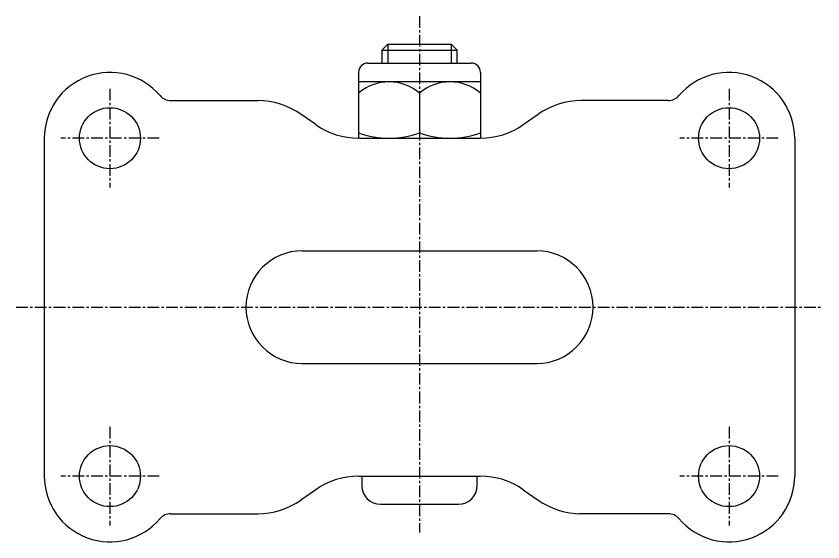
# Model space of a CAD drawing. Extents: x -3609 to -3385, y -128 to 165.
# Drawn here: x -3470.8 to -3384.8, y 109.4 to 165.4 of the extents above; entities that cross this region are included whole.
import ezdxf

# ---------------------------------------------------------------- set-up
doc = ezdxf.new("R2010")
doc.units = 0
doc.linetypes.add('CENTER', pattern=[2, 1.25, -0.25, 0.25, -0.25])
doc.layers.get('0').update_dxf_attribs({"linetype": 'CONTINUOUS'})
doc.layers.add('CENTER', color=1, linetype='CENTER')

msp = doc.modelspace()

# ---------------------------------------------------------------- linework, layer by layer
at = {"color": 7, "linetype": 'CONTINUOUS'}
for p, q in [((-3431.761, 161.808), (-3431.136, 162.433)), ((-3431.761, 161.808), (-3423.761, 161.808)), ((-3431.761, 161.808), (-3431.761, 160.433)), ((-3431.136, 162.433), (-3424.386, 162.433)), ((-3423.761, 161.808), (-3424.386, 162.433)), ((-3423.761, 160.433), (-3423.761, 161.808)), ((-3433.261, 160.433), (-3422.261, 160.433)), ((-3434.261, 159.433), (-3434.261, 152.433)), ((-3421.261, 159.433), (-3421.261, 152.433)), ((-3421.261, 158.433), (-3434.261, 158.433)), ((-3427.761, 157.234), (-3427.761, 153.013)), ((-3454.28, 156.433), (-3444.996, 156.433)), ((-3401.242, 156.433), (-3410.526, 156.433)), ((-3438.827, 153.88), (-3440.407, 154.986)), ((-3416.695, 153.88), (-3415.115, 154.986)), ((-3467.761, 152.433), (-3467.761, 116.433)), ((-3434.239, 152.433), (-3421.283, 152.433)), ((-3387.761, 152.433), (-3387.761, 116.433)), ((-3440.261, 140.433), (-3415.261, 140.433)), ((-3440.261, 128.433), (-3415.261, 128.433)), ((-3434.239, 116.433), (-3421.283, 116.433)), ((-3433.911, 116.433), (-3433.911, 115.433)), ((-3421.611, 115.433), (-3421.611, 116.433)), ((-3438.827, 114.986), (-3440.407, 113.88)), ((-3416.695, 114.986), (-3415.115, 113.88)), ((-3431.911, 113.433), (-3423.611, 113.433)), ((-3454.28, 112.433), (-3444.996, 112.433)), ((-3401.242, 112.433), (-3410.761, 112.433))]:
    msp.add_line(p, q, dxfattribs=at)
at = {"color": 3, "linetype": 'CONTINUOUS'}
for p, q in [((-3431.136, 162.433), (-3431.136, 160.433)), ((-3424.386, 162.433), (-3424.386, 160.433))]:
    msp.add_line(p, q, dxfattribs=at)
at = {"color": 7, "linetype": 'CONTINUOUS'}
for centre in [(-3460.761, 152.433), (-3394.761, 152.433), (-3460.761, 116.433), (-3394.761, 116.433)]:
    msp.add_circle(centre, 3.25, dxfattribs=at)
for centre, radius, start, end in [((-3433.261, 159.433), 1, 90, 180), ((-3422.261, 159.433), 1, 0, 90), ((-3460.761, 152.433), 7, 40.32022, 180), ((-3394.761, 152.433), 7, 0, 139.67978), ((-3431.011, 153.427), 5.006, 49.51913, 130.48087), ((-3424.511, 153.427), 5.006, 49.51913, 130.48087), ((-3454.28, 157.933), 1.5, 220.32022, 270), ((-3401.242, 157.933), 1.5, 270, 319.67978), ((-3444.996, 148.433), 8, 55, 90), ((-3410.526, 148.433), 8, 90, 125), ((-3434.239, 160.433), 8, 235, 270), ((-3421.283, 160.433), 8, 270, 305), ((-3431.011, 161.82), 9.387, 249.74384, 290.25616), ((-3424.511, 161.82), 9.387, 249.74384, 290.25616), ((-3440.261, 134.433), 6, 90, 270), ((-3415.261, 134.433), 6, 270, 90), ((-3460.761, 116.433), 7, 180, 319.67978), ((-3434.239, 108.433), 8, 90, 125), ((-3421.283, 108.433), 8, 55, 90), ((-3394.761, 116.433), 7, 220.32022, 0), ((-3431.911, 115.433), 2, 180, 270), ((-3423.611, 115.433), 2, 270, 0), ((-3444.996, 120.433), 8, 270, 305), ((-3410.526, 120.433), 8, 235, 270), ((-3454.28, 110.933), 1.5, 90, 139.67978), ((-3401.242, 110.933), 1.5, 40.32022, 90)]:
    msp.add_arc(centre, radius, start, end, dxfattribs=at)
at = {"layer": 'CENTER', "color": 1, "linetype": 'CENTER'}
for p, q in [((-3427.761, 165.433), (-3427.761, 110.433)), ((-3460.761, 157.683), (-3460.761, 147.183)), ((-3394.761, 157.683), (-3394.761, 147.183)), ((-3455.511, 152.433), (-3466.011, 152.433)), ((-3389.511, 152.433), (-3400.011, 152.433)), ((-3470.761, 134.433), (-3384.761, 134.433)), ((-3460.761, 121.683), (-3460.761, 111.183)), ((-3394.761, 121.683), (-3394.761, 111.183)), ((-3455.511, 116.433), (-3466.011, 116.433)), ((-3389.511, 116.433), (-3400.011, 116.433))]:
    msp.add_line(p, q, dxfattribs=at)

doc.saveas('drawing.dxf')
